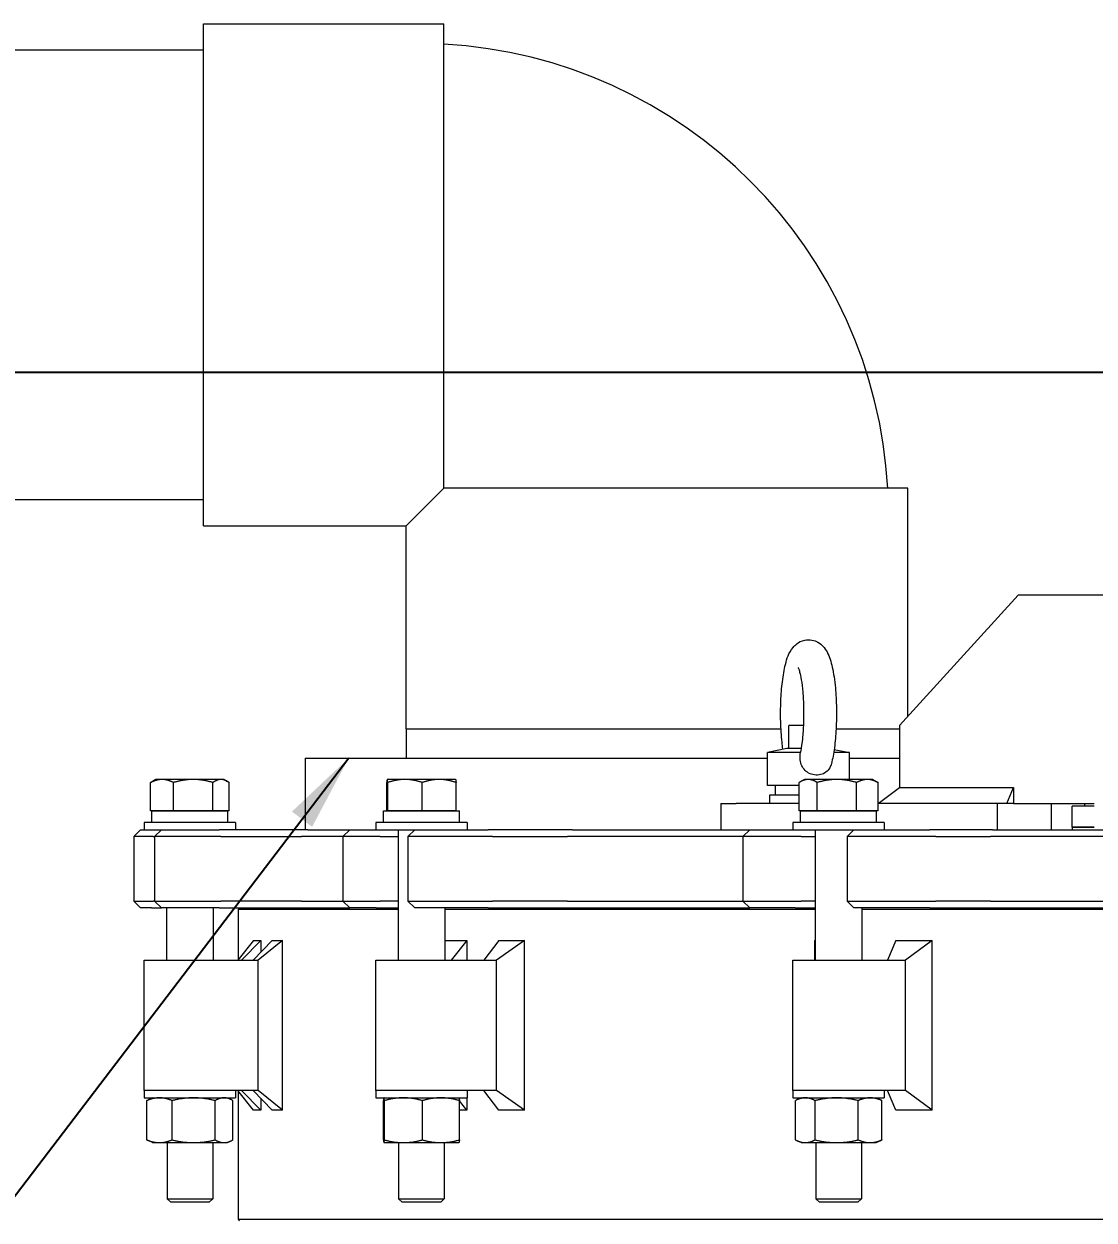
# Model space of a CAD drawing. Header units: inches. Extents: x 19 to 503, y 7 to 322.
# Drawn here: x 360.94 to 381.47, y 133.51 to 156.44 of the extents above; entities that cross this region are included whole.
import ezdxf

# ---------------------------------------------------------------- set-up
doc = ezdxf.new("R2010")
doc.units = ezdxf.units.IN
doc.header["$LTSCALE"] = 15
doc.header["$MEASUREMENT"] = 0
for name, color, linetype, lineweight in [('Dimension (ANSI)', 7, 'Continuous', 25), ('Symbol (ANSI)', 7, 'Continuous', 25), ('Visible (ANSI)', 7, 'Continuous', 50)]:
    doc.layers.add(name, color=color, linetype=linetype, lineweight=lineweight)
doc.styles.add('MEMCOR Medium', font='arial.ttf')
doc.dimstyles.new('Default (ANSI)', dxfattribs={"dimscale": 15, "dimtxt": 0.15, "dimasz": 0.098425, "dimexe": 0.125, "dimexo": 0.0625, "dimgap": 0.031496, "dimtad": 0, "dimtih": 1, "dimtoh": 1, "dimdec": 4, "dimrnd": 1e-08, "dimzin": 3, "dimdsep": 46, "dimlunit": 5, "dimtxsty": 'MEMCOR Medium', "dimcen": 0.09, "dimdle": 0.393701, "dimclrd": 256, "dimclre": 256, "dimclrt": 256, "dimadec": 0, "dimazin": 1, "dimtfac": 0.8, "dimtofl": 0, "dimtmove": 0, "dimatfit": 3, "dimfxl": 1, "dimfrac": 1, "dimtolj": 1, "dimtzin": 4, "dimlwd": -1, "dimlwe": -1, "dimarcsym": 0})
doc.dimstyles.new('Default (ANSI)$7', dxfattribs={"dimscale": 15, "dimtxt": 0.15, "dimasz": 0.098425, "dimexe": 0.125, "dimexo": 0.0625, "dimgap": 0.031496, "dimtad": 0, "dimtih": 1, "dimtoh": 1, "dimdec": 4, "dimrnd": 1e-08, "dimzin": 3, "dimdsep": 46, "dimlunit": 5, "dimtxsty": 'MEMCOR Medium', "dimcen": 0.09, "dimdle": 0.393701, "dimclrd": 256, "dimclre": 256, "dimclrt": 256, "dimadec": 0, "dimazin": 1, "dimtfac": 0.8, "dimtofl": 0, "dimtmove": 0, "dimatfit": 3, "dimfxl": 1, "dimfrac": 1, "dimtolj": 1, "dimtzin": 4, "dimlwd": -1, "dimlwe": -1, "dimarcsym": 0})

# ---------------------------------------------------------------- blocks, each defined once
blk = doc.blocks.new('*D25')
at = {"layer": 'Defpoints', "color": 0, "transparency": 16777216}
for p in [(385.971, 149.759), (323.549, 58.491), (366.383, 58.491)]:
    blk.add_point(p, dxfattribs=at)
at = {"layer": 'Dimension (ANSI)', "transparency": 16777216}
for p, q in [((385.034, 149.759), (321.674, 149.759)), ((323.549, 148.283), (323.549, 114.595)), ((323.549, 59.968), (323.549, 95.474)), ((365.446, 58.491), (321.674, 58.491))]:
    blk.add_line(p, q, dxfattribs=at)
for points in [[(323.303, 148.283), (323.795, 148.283), (323.549, 149.759)], [(323.303, 59.968), (323.795, 59.968), (323.549, 58.491)]]:
    blk.add_solid(points, dxfattribs=at)
at = {"layer": 'Dimension (ANSI)', "transparency": 16777216, "char_height": 2.25, "attachment_point": 5, "style": 'MEMCOR Medium'}
for s, insert in [('\\A1; \\fArial|b0|i0;91{\\H0.8x;\\S1#4;} in', (323.549, 107.33)), ('\\A1;[2318.2 mm]{\\P\\fArial|b0|i0;SHIPPING\\P\\fArial|b0|i0;HEIGHT\\P\\fArial|b0|i0;REF.}', (323.549, 97.769))]:
    blk.add_mtext(s, dxfattribs=dict(at, insert=insert))

msp = doc.modelspace()

# ---------------------------------------------------------------- linework, layer by layer
at = {"layer": 'Visible (ANSI)', "linetype": 'Continuous', "lineweight": 18}
for p, q in [((364.38605, 146.81937), (364.38605, 156.44437)), ((364.38605, 156.44437), (368.99605, 156.44437)), ((368.99605, 147.54187), (368.99605, 156.44437)), ((364.38605, 155.94437), (341.4608, 155.94437)), ((368.27355, 146.81937), (368.99605, 147.54187)), ((377.89855, 147.54187), (368.99605, 147.54187)), ((377.89855, 143.17256), (377.89855, 147.54187)), ((364.38605, 147.31937), (341.4608, 147.31937)), ((364.38605, 146.81937), (368.27355, 146.81937)), ((368.27355, 142.93187), (368.27355, 146.81937)), ((377.73632, 142.99437), (380.01249, 145.49437)), ((398.85226, 145.49437), (380.01249, 145.49437)), ((368.27355, 142.93187), (375.46209, 142.93187)), ((368.27355, 142.93187), (368.27355, 142.36937)), ((368.27355, 142.93187), (375.46209, 142.93187)), ((375.89203, 142.99437), (375.61588, 142.99437)), ((375.61588, 142.55137), (375.61588, 142.99437)), ((376.51967, 142.93187), (377.73632, 142.93187)), ((376.51967, 142.93187), (377.73632, 142.93187)), ((377.73632, 142.99437), (377.73632, 141.80687)), ((375.57554, 142.55137), (375.20348, 142.47229)), ((375.83346, 142.47229), (375.20348, 142.47229)), ((375.20348, 141.84237), (375.20348, 142.47229)), ((375.8475, 142.55137), (375.57554, 142.55137)), ((376.77829, 142.47229), (376.47297, 142.47229)), ((376.4826, 142.53514), (376.77829, 142.47229)), ((376.77829, 141.958), (376.77829, 142.47229)), ((366.33605, 142.36937), (375.20348, 142.36937)), ((366.33605, 142.36937), (366.33605, 140.99437)), ((376.77829, 142.36937), (377.73632, 142.36937)), ((363.37073, 141.354), (363.37073, 141.89941)), ((363.46864, 141.958), (363.40413, 141.92075)), ((363.59104, 141.958), (363.46864, 141.958)), ((364.18831, 141.958), (363.59104, 141.958)), ((363.81136, 141.354), (363.81136, 141.89941)), ((364.7219, 141.958), (364.18831, 141.958)), ((364.56526, 141.354), (364.56526, 141.89941)), ((364.78064, 141.958), (364.7219, 141.958)), ((364.78064, 141.958), (364.84515, 141.92075)), ((364.87854, 141.354), (364.87854, 141.89941)), ((367.90115, 141.354), (367.90115, 141.89941)), ((367.90947, 141.958), (367.90931, 141.9579)), ((367.90964, 141.958), (367.90947, 141.958)), ((368.25029, 141.958), (367.90964, 141.958)), ((367.91813, 141.354), (367.91813, 141.89941)), ((368.90612, 141.958), (368.25029, 141.958)), ((368.58245, 141.354), (368.58245, 141.89941)), ((369.22147, 141.958), (368.90612, 141.958)), ((369.22147, 141.958), (369.22164, 141.9579)), ((369.2298, 141.354), (369.2298, 141.89941)), ((375.81114, 141.84237), (375.20348, 141.84237)), ((375.35838, 141.65437), (375.35838, 141.84237)), ((375.81114, 141.354), (375.81114, 141.89941)), ((375.91158, 141.958), (375.83135, 141.91167)), ((375.98308, 141.958), (375.91158, 141.958)), ((376.53324, 141.958), (375.98308, 141.958)), ((376.15501, 141.354), (376.15501, 141.89941)), ((377.11774, 141.958), (376.53324, 141.958)), ((376.91146, 141.354), (376.91146, 141.89941)), ((377.22358, 141.958), (377.11774, 141.958)), ((377.22358, 141.958), (377.30382, 141.91167)), ((377.32403, 141.354), (377.32403, 141.89941)), ((377.32403, 141.49548), (377.73632, 141.80687)), ((377.73632, 141.80687), (379.92144, 141.80687)), ((379.7922, 141.49437), (379.92144, 141.80687)), ((379.92144, 141.80687), (379.92144, 141.49437)), ((375.81114, 141.65437), (375.24088, 141.65437)), ((375.24088, 141.65437), (375.24088, 141.49437)), ((363.59104, 141.354), (363.37073, 141.354)), ((363.39514, 141.35399), (364.85414, 141.35399)), ((363.39514, 141.13499), (363.39514, 141.35399)), ((363.46864, 141.354), (363.46864, 141.35399)), ((363.81136, 141.354), (363.59104, 141.354)), ((364.18831, 141.354), (363.81136, 141.354)), ((364.56526, 141.354), (364.18831, 141.354)), ((364.7219, 141.354), (364.56526, 141.354)), ((364.87854, 141.354), (364.7219, 141.354)), ((364.78064, 141.354), (364.78064, 141.35399)), ((364.85414, 141.13499), (364.85414, 141.35399)), ((367.83597, 141.35399), (369.29497, 141.35399)), ((367.83597, 141.13499), (367.83597, 141.35399)), ((367.90964, 141.354), (367.90115, 141.354)), ((367.90947, 141.354), (367.90947, 141.35399)), ((367.91813, 141.354), (367.90964, 141.354)), ((368.25029, 141.354), (367.91813, 141.354)), ((368.58245, 141.354), (368.25029, 141.354)), ((368.90612, 141.354), (368.58245, 141.354)), ((369.2298, 141.354), (368.90612, 141.354)), ((369.22147, 141.354), (369.22147, 141.35399)), ((369.29497, 141.13499), (369.29497, 141.35399)), ((374.31048, 141.49437), (374.60369, 141.49437)), ((374.31048, 141.49437), (374.31048, 140.99437)), ((375.81114, 141.49437), (374.60369, 141.49437)), ((375.98308, 141.354), (375.81114, 141.354)), ((375.83808, 141.35399), (377.29708, 141.35399)), ((375.83808, 141.13499), (375.83808, 141.35399)), ((375.91158, 141.354), (375.91158, 141.35399)), ((376.15501, 141.354), (375.98308, 141.354)), ((376.53324, 141.354), (376.15501, 141.354)), ((376.91146, 141.354), (376.53324, 141.354)), ((377.11774, 141.354), (376.91146, 141.354)), ((377.32403, 141.354), (377.11774, 141.354)), ((377.22358, 141.354), (377.22358, 141.35399)), ((377.29708, 141.13499), (377.29708, 141.35399)), ((379.61126, 141.49437), (377.32403, 141.49437)), ((379.92144, 141.49437), (379.61126, 141.49437)), ((379.61126, 141.49437), (379.61126, 140.99437)), ((379.92144, 141.49437), (379.7922, 141.49437)), ((379.92144, 141.49437), (381.46801, 141.49437)), ((380.64521, 141.49437), (380.64521, 140.99437)), ((381.28268, 141.44437), (381.04605, 141.44437)), ((381.04605, 141.04437), (381.04605, 141.44437)), ((381.28268, 141.49437), (381.28268, 141.44437)), ((381.46801, 141.44437), (381.28268, 141.44437)), ((364.99964, 141.13499), (363.24964, 141.13499)), ((363.24964, 141.13499), (363.24964, 140.99437)), ((364.99964, 141.13499), (364.99964, 140.99437)), ((369.44047, 141.13499), (367.69047, 141.13499)), ((367.69047, 141.13499), (367.69047, 140.99437)), ((369.44047, 141.13499), (369.44047, 140.99437)), ((377.44258, 141.13499), (375.69258, 141.13499)), ((375.69258, 141.13499), (375.69258, 140.99437)), ((377.44258, 141.13499), (377.44258, 140.99437)), ((363.17826, 140.99437), (363.04826, 140.86437)), ((363.06453, 140.86437), (363.04826, 140.86437)), ((363.04826, 140.86437), (363.04826, 139.62437)), ((363.1176, 140.86437), (363.06453, 140.86437)), ((363.41861, 140.86437), (363.1176, 140.86437)), ((363.17826, 140.99437), (363.19241, 140.99437)), ((363.19241, 140.99437), (363.2452, 140.99437)), ((363.2452, 140.99437), (363.24964, 140.99437)), ((363.24964, 140.99437), (363.57676, 140.99437)), ((363.41861, 140.86437), (363.44676, 140.86437)), ((363.57676, 140.99437), (363.44676, 140.86437)), ((363.45492, 140.86437), (363.44676, 140.86437)), ((363.44676, 140.86437), (363.44676, 139.62437)), ((363.52903, 140.86437), (363.45492, 140.86437)), ((364.71582, 140.86437), (363.52903, 140.86437)), ((363.57676, 140.99437), (363.58067, 140.99437)), ((363.58067, 140.99437), (363.65439, 140.99437)), ((363.65439, 140.99437), (364.68689, 140.99437)), ((365.65269, 140.99437), (364.68689, 140.99437)), ((364.71582, 140.86437), (365.68162, 140.86437)), ((366.38717, 140.99437), (365.65269, 140.99437)), ((365.68162, 140.86437), (366.26454, 140.86437)), ((367.05918, 140.86437), (366.26454, 140.86437)), ((366.38717, 140.99437), (367.18918, 140.99437)), ((367.18918, 140.99437), (367.05918, 140.86437)), ((367.25083, 140.86437), (367.05918, 140.86437)), ((367.05918, 140.86437), (367.05918, 139.62437)), ((367.18918, 140.99437), (367.35592, 140.99437)), ((367.42058, 140.86437), (367.25083, 140.86437)), ((367.35592, 140.99437), (367.52474, 140.99437)), ((367.77676, 140.86437), (367.42058, 140.86437)), ((367.52474, 140.99437), (367.69047, 140.99437)), ((367.69047, 140.99437), (368.43612, 140.99437)), ((367.77676, 140.86437), (368.11797, 140.86437)), ((368.11797, 140.99437), (368.11797, 138.49437)), ((368.43612, 140.99437), (368.30612, 140.86437)), ((368.36571, 140.86437), (368.30612, 140.86437)), ((368.30612, 140.86437), (368.30612, 139.62437)), ((368.55234, 140.86437), (368.36571, 140.86437)), ((368.43612, 140.99437), (368.46473, 140.99437)), ((368.46473, 140.99437), (368.65033, 140.99437)), ((369.92965, 140.86437), (368.55234, 140.86437)), ((368.65033, 140.99437), (369.84859, 140.99437)), ((370.6231, 140.99437), (369.84859, 140.99437)), ((369.92965, 140.86437), (370.70416, 140.86437)), ((371.46063, 140.99437), (370.6231, 140.99437)), ((370.70416, 140.86437), (371.36886, 140.86437)), ((374.73165, 140.86437), (371.36886, 140.86437)), ((371.46063, 140.99437), (374.86165, 140.99437)), ((374.86165, 140.99437), (374.73165, 140.86437)), ((375.25879, 140.86437), (374.73165, 140.86437)), ((374.73165, 140.86437), (374.73165, 139.62437)), ((374.86165, 140.99437), (375.32026, 140.99437)), ((375.51159, 140.86437), (375.25879, 140.86437)), ((375.32026, 140.99437), (375.57169, 140.99437)), ((375.8524, 140.86437), (375.51159, 140.86437)), ((375.57169, 140.99437), (375.73528, 140.99437)), ((375.73651, 140.99437), (375.73528, 140.99437)), ((375.73651, 140.99437), (376.85861, 140.99437)), ((375.8524, 140.86437), (376.12008, 140.86437)), ((376.12008, 140.99437), (376.12008, 138.49437)), ((376.85861, 140.99437), (376.72861, 140.86437)), ((376.87735, 140.86437), (376.72861, 140.86437)), ((376.72861, 140.86437), (376.72861, 139.62437)), ((376.85861, 140.99437), (376.93001, 140.99437)), ((377.13952, 140.86437), (376.87735, 140.86437)), ((376.93001, 140.99437), (377.19075, 140.99437)), ((378.43456, 140.86437), (377.13952, 140.86437)), ((377.19075, 140.99437), (378.31743, 140.99437)), ((378.74725, 140.99437), (378.31743, 140.99437)), ((378.43456, 140.86437), (378.86438, 140.86437)), ((379.52194, 140.99437), (378.74725, 140.99437)), ((378.86438, 140.86437), (379.47921, 140.86437)), ((384.10287, 140.86437), (379.47921, 140.86437)), ((379.52194, 140.99437), (384.11764, 140.99437)), ((381.46801, 141.04437), (381.04605, 141.04437)), ((381.04605, 141.04437), (381.46801, 141.04437)), ((381.04605, 141.04437), (381.04605, 140.99437)), ((363.04826, 139.62437), (363.06453, 139.62437)), ((363.17826, 139.49437), (363.04826, 139.62437)), ((363.06453, 139.62437), (363.1176, 139.62437)), ((363.1176, 139.62437), (363.41861, 139.62437)), ((363.19241, 139.49437), (363.17826, 139.49437)), ((363.2452, 139.49437), (363.19241, 139.49437)), ((363.38968, 139.49437), (363.2452, 139.49437)), ((363.38968, 139.49437), (363.57676, 139.49437)), ((363.44676, 139.62437), (363.41861, 139.62437)), ((363.44676, 139.62437), (363.45492, 139.62437)), ((363.57676, 139.49437), (363.44676, 139.62437)), ((363.45492, 139.62437), (363.52903, 139.62437)), ((363.52903, 139.62437), (364.71582, 139.62437)), ((363.58067, 139.49437), (363.57676, 139.49437)), ((363.65439, 139.49437), (363.58067, 139.49437)), ((364.68689, 139.49437), (363.65439, 139.49437)), ((363.67714, 139.49437), (363.67714, 138.49437)), ((364.57214, 139.49437), (364.57214, 138.49437)), ((364.68689, 139.49437), (365.65269, 139.49437)), ((365.68162, 139.62437), (364.71582, 139.62437)), ((368.11797, 139.46312), (365.04722, 139.46312)), ((365.04722, 139.46312), (365.04722, 138.49943)), ((365.65269, 139.49437), (366.18713, 139.49437)), ((366.26454, 139.62437), (365.68162, 139.62437)), ((366.18713, 139.49437), (367.18918, 139.49437)), ((366.26454, 139.62437), (367.05918, 139.62437)), ((367.05918, 139.62437), (367.25083, 139.62437)), ((367.18918, 139.49437), (367.05918, 139.62437)), ((367.35592, 139.49437), (367.18918, 139.49437)), ((367.25083, 139.62437), (367.42058, 139.62437)), ((367.52474, 139.49437), (367.35592, 139.49437)), ((367.42058, 139.62437), (367.77676, 139.62437)), ((367.69571, 139.49437), (367.52474, 139.49437)), ((367.69571, 139.49437), (368.11797, 139.49437)), ((368.11797, 139.62437), (367.77676, 139.62437)), ((368.30612, 139.62437), (368.36571, 139.62437)), ((368.43612, 139.49437), (368.30612, 139.62437)), ((368.36571, 139.62437), (368.55234, 139.62437)), ((368.46473, 139.49437), (368.43612, 139.49437)), ((368.65033, 139.49437), (368.46473, 139.49437)), ((368.55234, 139.62437), (369.92965, 139.62437)), ((369.84859, 139.49437), (368.65033, 139.49437)), ((369.01297, 139.49437), (369.01297, 138.49437)), ((376.12008, 139.46312), (369.01297, 139.46312)), ((369.84859, 139.49437), (370.6231, 139.49437)), ((370.70416, 139.62437), (369.92965, 139.62437)), ((370.6231, 139.49437), (371.15791, 139.49437)), ((371.36886, 139.62437), (370.70416, 139.62437)), ((371.15791, 139.49437), (374.86165, 139.49437)), ((371.36886, 139.62437), (374.73165, 139.62437)), ((374.73165, 139.62437), (375.25879, 139.62437)), ((374.86165, 139.49437), (374.73165, 139.62437)), ((375.32026, 139.49437), (374.86165, 139.49437)), ((375.25879, 139.62437), (375.51159, 139.62437)), ((375.57169, 139.49437), (375.32026, 139.49437)), ((375.51159, 139.62437), (375.8524, 139.62437)), ((375.73528, 139.49437), (375.57169, 139.49437)), ((375.73528, 139.49437), (376.12008, 139.49437)), ((376.12008, 139.62437), (375.8524, 139.62437)), ((376.72861, 139.62437), (376.87735, 139.62437)), ((376.85861, 139.49437), (376.72861, 139.62437)), ((376.93001, 139.49437), (376.85861, 139.49437)), ((376.87735, 139.62437), (377.13952, 139.62437)), ((377.19075, 139.49437), (376.93001, 139.49437)), ((377.01508, 139.49437), (377.01508, 138.49437)), ((386.09855, 139.46312), (377.01508, 139.46312)), ((377.13952, 139.62437), (378.43456, 139.62437)), ((378.31743, 139.49437), (377.19075, 139.49437)), ((378.31743, 139.49437), (378.74725, 139.49437)), ((378.86438, 139.62437), (378.43456, 139.62437)), ((378.74725, 139.49437), (379.1765, 139.49437)), ((379.47921, 139.62437), (378.86438, 139.62437)), ((379.1765, 139.49437), (384.43739, 139.49437)), ((379.47921, 139.62437), (384.10287, 139.62437)), ((365.34358, 138.86916), (365.04317, 138.49437)), ((365.48236, 138.86916), (365.11511, 138.49437)), ((365.70106, 138.86916), (365.33763, 138.49437)), ((365.34358, 138.86916), (365.48236, 138.86916)), ((365.89979, 138.86916), (365.43258, 138.49437)), ((365.48236, 138.86916), (365.48236, 138.64362)), ((365.70106, 138.86916), (365.89979, 138.86916)), ((365.89979, 135.61958), (365.89979, 138.86916)), ((369.01297, 138.86916), (369.43557, 138.86916)), ((369.43557, 138.86916), (369.13725, 138.49437)), ((369.43557, 138.86916), (369.43557, 138.49437)), ((370.04838, 138.86916), (369.76074, 138.49437)), ((370.54524, 138.86916), (370.00377, 138.49437)), ((370.04838, 138.86916), (370.54524, 138.86916)), ((370.54524, 135.61958), (370.54524, 138.86916)), ((376.10781, 138.86916), (376.10781, 138.49437)), ((376.10781, 138.86916), (376.12008, 138.86916)), ((376.10781, 138.86916), (376.12008, 138.84159)), ((377.66326, 138.86916), (377.50839, 138.49437)), ((377.66326, 138.86916), (378.35985, 138.86916)), ((378.35985, 138.86916), (377.85137, 138.49437)), ((378.35985, 135.61958), (378.35985, 138.86916)), ((363.24964, 138.49437), (364.31934, 138.49437)), ((363.24964, 135.99437), (363.24964, 138.49437)), ((364.31934, 138.49437), (365.43258, 138.49437)), ((365.43258, 135.99437), (365.43258, 138.49437)), ((367.69047, 138.49437), (369.11103, 138.49437)), ((367.69047, 135.99437), (367.69047, 138.49437)), ((369.11103, 138.49437), (370.00377, 138.49437)), ((370.00377, 135.99437), (370.00377, 138.49437)), ((375.69258, 138.49437), (377.35593, 138.49437)), ((375.69258, 135.99437), (375.69258, 138.49437)), ((377.35593, 138.49437), (377.85137, 138.49437)), ((377.85137, 135.99437), (377.85137, 138.49437)), ((364.31934, 135.99437), (363.24964, 135.99437)), ((364.31934, 135.99437), (363.24964, 135.99437)), ((363.24964, 135.99437), (363.24964, 135.85374)), ((363.24964, 135.85374), (364.99964, 135.85374)), ((363.29833, 135.04661), (363.29833, 135.80188)), ((363.40564, 135.85374), (363.33493, 135.82077)), ((363.78127, 135.04661), (363.78127, 135.80188)), ((365.43258, 135.99437), (364.31934, 135.99437)), ((364.60758, 135.04661), (364.60758, 135.80188)), ((364.84364, 135.85374), (364.91434, 135.82077)), ((364.95095, 135.04661), (364.95095, 135.80188)), ((364.99964, 135.99437), (364.99964, 135.85374)), ((365.34358, 135.61958), (365.04317, 135.99437)), ((365.04722, 135.98931), (365.04722, 133.52562)), ((365.48236, 135.61958), (365.11511, 135.99437)), ((365.70106, 135.61958), (365.33763, 135.99437)), ((365.89979, 135.61958), (365.43258, 135.99437)), ((365.48236, 135.84512), (365.48236, 135.61958)), ((369.11103, 135.99437), (367.69047, 135.99437)), ((369.11103, 135.99437), (367.69047, 135.99437)), ((367.69047, 135.99437), (367.69047, 135.85374)), ((367.69047, 135.85374), (369.44047, 135.85374)), ((367.83735, 135.04661), (367.83735, 135.80188)), ((367.84647, 135.85374), (367.84629, 135.85366)), ((367.85596, 135.04661), (367.85596, 135.80188)), ((368.58408, 135.04661), (368.58408, 135.80188)), ((370.00377, 135.99437), (369.11103, 135.99437)), ((369.28447, 135.85374), (369.28465, 135.85366)), ((369.2936, 135.04661), (369.2936, 135.80188)), ((369.43557, 135.61958), (369.2936, 135.79795)), ((369.43557, 135.85374), (369.43557, 135.61958)), ((369.44047, 135.99437), (369.44047, 135.85374)), ((370.04838, 135.61958), (369.76074, 135.99437)), ((370.54524, 135.61958), (370.00377, 135.99437)), ((377.35593, 135.99437), (375.69258, 135.99437)), ((377.35593, 135.99437), (375.69258, 135.99437)), ((375.69258, 135.99437), (375.69258, 135.85374)), ((375.69258, 135.85374), (377.44258, 135.85374)), ((375.73849, 135.04661), (375.73849, 135.80188)), ((375.84858, 135.85374), (375.76064, 135.81274)), ((376.11539, 135.04661), (376.11539, 135.80188)), ((376.94448, 135.04661), (376.94448, 135.80188)), ((377.28658, 135.85374), (377.37453, 135.81274)), ((377.85137, 135.99437), (377.35593, 135.99437)), ((377.39668, 135.04661), (377.39668, 135.80188)), ((377.44258, 135.99437), (377.44258, 135.85374)), ((377.66326, 135.61958), (377.50839, 135.99437)), ((378.35985, 135.61958), (377.85137, 135.99437)), ((365.48236, 135.61958), (365.34358, 135.61958)), ((365.89979, 135.61958), (365.70106, 135.61958)), ((369.43557, 135.61958), (369.2936, 135.61958)), ((370.54524, 135.61958), (370.04838, 135.61958)), ((378.35985, 135.61958), (377.66326, 135.61958)), ((363.40564, 134.99474), (363.33493, 135.02771)), ((363.40564, 134.99474), (363.5398, 134.99474)), ((363.5398, 134.99474), (364.19442, 134.99474)), ((363.68714, 134.99474), (363.68714, 133.92011)), ((364.19442, 134.99474), (364.77926, 134.99474)), ((364.56214, 134.99474), (364.56214, 133.92011)), ((364.77926, 134.99474), (364.84364, 134.99474)), ((364.84364, 134.99474), (364.91434, 135.02771)), ((367.84647, 134.99474), (367.84629, 134.99483)), ((367.84647, 134.99474), (367.84665, 134.99474)), ((367.84665, 134.99474), (368.22002, 134.99474)), ((368.12797, 134.99474), (368.12797, 133.92011)), ((368.22002, 134.99474), (368.93884, 134.99474)), ((368.93884, 134.99474), (369.28447, 134.99474)), ((369.00297, 134.99474), (369.00297, 133.92011)), ((369.28447, 134.99474), (369.28465, 134.99483)), ((375.84858, 134.99474), (375.76064, 135.03575)), ((375.84858, 134.99474), (375.92694, 134.99474)), ((375.92694, 134.99474), (376.52994, 134.99474)), ((376.13008, 134.99474), (376.13008, 133.92011)), ((376.52994, 134.99474), (377.17058, 134.99474)), ((377.00508, 134.99474), (377.00508, 133.92011)), ((377.17058, 134.99474), (377.28658, 134.99474)), ((377.28658, 134.99474), (377.37453, 135.03575)), ((363.68714, 133.92011), (364.56214, 133.92011)), ((363.7553, 133.85399), (363.68714, 133.92011)), ((364.49398, 133.85399), (363.7553, 133.85399)), ((364.49398, 133.85399), (364.56214, 133.92011)), ((368.12797, 133.92011), (369.00297, 133.92011)), ((368.19613, 133.85399), (368.12797, 133.92011)), ((368.93481, 133.85399), (368.19613, 133.85399)), ((368.93481, 133.85399), (369.00297, 133.92011)), ((376.13008, 133.92011), (377.00508, 133.92011)), ((376.19825, 133.85399), (376.13008, 133.92011)), ((376.93692, 133.85399), (376.19825, 133.85399)), ((376.93692, 133.85399), (377.00508, 133.92011)), ((365.04722, 133.52562), (399.9458, 133.52562))]:
    msp.add_line(p, q, dxfattribs=at)
msp.add_arc((368.49605, 147.04187), 9.0275, 3.175027, 86.824973, dxfattribs=at)
for points, knots in [([(375.49916, 142.53514), (375.49265, 142.58063), (375.48684, 142.62778), (375.46883, 142.79943), (375.46047, 142.93156), (375.45339, 143.19691), (375.45437, 143.32983), (375.4652, 143.58842), (375.47506, 143.71395), (375.50396, 143.95146), (375.52313, 144.06219), (375.57813, 144.27994), (375.60301, 144.37757), (375.71205, 144.51212), (375.7351, 144.53645), (375.80379, 144.58903), (375.85539, 144.61731), (375.9623, 144.63929), (376.01073, 144.63992), (376.09933, 144.62383), (376.13898, 144.60792), (376.21145, 144.56675), (376.24126, 144.54074), (376.30194, 144.47682), (376.32539, 144.43968), (376.39473, 144.31128), (376.42134, 144.21909), (376.47189, 143.99371), (376.49139, 143.85988), (376.51657, 143.58993), (376.52365, 143.45737), (376.52835, 143.19215), (376.52621, 143.05968), (376.51309, 142.80308), (376.50207, 142.67913), (376.4719, 142.45446), (376.45323, 142.35349), (376.42934, 142.26284)], [4.09235955, 4.09235955, 4.09235955, 4.09235955, 4.23026409, 4.23026409, 4.58004935, 4.58004935, 4.91832344, 4.91832344, 5.2576888, 5.2576888, 5.61209159, 5.61209159, 6.04057975, 6.04057975, 6.13084598, 6.13084598, 6.24196481, 6.24196481, 6.31958666, 6.31958666, 6.39662157, 6.39662157, 6.49139896, 6.49139896, 6.63878322, 6.63878322, 7.0127583, 7.0127583, 7.41875235, 7.41875235, 7.76580919, 7.76580919, 8.10367077, 8.10367077, 8.44394984, 8.44394984, 8.77425234, 8.77425234, 8.77425234, 8.77425234]), ([(375.79063, 144.10424), (375.79063, 144.10424), (375.79063, 144.10423), (375.7909, 144.10375), (375.79423, 144.09731), (375.80445, 144.07114), (375.81233, 144.04723), (375.83075, 143.97727), (375.84147, 143.92652), (375.86235, 143.79956), (375.87216, 143.72036), (375.88773, 143.54308), (375.89315, 143.44401), (375.89803, 143.23917), (375.89734, 143.1333), (375.88972, 142.92865), (375.8828, 142.82985), (375.86414, 142.65306), (375.85251, 142.57443), (375.83772, 142.49919), (375.83568, 142.48928), (375.83362, 142.47973)], [6.62594312, 6.62594312, 6.62594312, 6.62594312, 6.63082296, 6.63082296, 6.75754335, 6.75754335, 6.93410102, 6.93410102, 7.16718617, 7.16718617, 7.44129713, 7.44129713, 7.73575697, 7.73575697, 8.03752933, 8.03752933, 8.3384783, 8.3384783, 8.62934924, 8.62934924, 8.67524786, 8.67524786, 8.67524786, 8.67524786]), ([(376.42934, 142.26283), (376.42116, 142.23177), (376.41003, 142.2051), (376.3781, 142.14874), (376.35352, 142.12036), (376.29358, 142.07535), (376.25911, 142.05942), (376.18433, 142.04136), (376.1447, 142.03947), (376.06593, 142.05005), (376.02751, 142.06235), (375.95854, 142.09982), (375.92854, 142.12405), (375.88034, 142.18142), (375.86246, 142.21303), (375.83639, 142.28456), (375.82955, 142.32349), (375.82587, 142.39949), (375.8283, 142.43622), (375.83346, 142.47229)], [0.54134416, 0.54134416, 0.54134416, 0.54134416, 0.81032109, 0.81032109, 1.20276192, 1.20276192, 1.59558596, 1.59558596, 1.99035936, 1.99035936, 2.38336514, 2.38336514, 2.76084736, 2.76084736, 3.1197663, 3.1197663, 3.50609869, 3.50609869, 3.8615623, 3.8615623, 3.8615623, 3.8615623])]:
    msp.add_open_spline(points, degree=3, knots=knots, dxfattribs=at)
for points in [[(375.83346, 142.47229), (375.83303, 142.47475), (375.83308, 142.47724), (375.83362, 142.47973)], [(365.07851, 139.49437), (365.06807, 139.48395), (365.05764, 139.47353), (365.04722, 139.46312)], [(365.04722, 133.52562), (365.05764, 133.51521), (365.06807, 133.50479), (365.07851, 133.49437)]]:
    msp.add_open_spline(points, degree=3, dxfattribs=at)
for points, weights in [([(363.59104, 141.958), (363.4888, 141.958), (363.37073, 141.89941)], [1, 1.0379548493, 1]), ([(363.37073, 141.89941), (363.38785, 141.91135), (363.40413, 141.92075)], [1, 1.00751227663, 1.01205079359]), ([(363.81136, 141.89941), (363.69329, 141.958), (363.59104, 141.958)], [1, 1.0379548493, 1]), ([(364.18831, 141.958), (364.01336, 141.958), (363.81136, 141.89941)], [1, 1.0379548493, 1]), ([(364.56526, 141.89941), (364.36325, 141.958), (364.18831, 141.958)], [1, 1.0379548493, 1]), ([(364.7219, 141.958), (364.64921, 141.958), (364.56526, 141.89941)], [1, 1.0379548493, 1]), ([(364.87854, 141.89941), (364.7946, 141.958), (364.7219, 141.958)], [1, 1.0379548493, 1]), ([(367.90964, 141.958), (367.9057, 141.958), (367.90115, 141.89941)], [1, 1.0379548493, 1]), ([(367.91813, 141.89941), (367.91358, 141.958), (367.90964, 141.958)], [1, 1.0379548493, 1]), ([(368.25029, 141.958), (368.09613, 141.958), (367.91813, 141.89941)], [1, 1.0379548493, 1]), ([(368.58245, 141.89941), (368.40445, 141.958), (368.25029, 141.958)], [1, 1.0379548493, 1]), ([(368.90612, 141.958), (368.75591, 141.958), (368.58245, 141.89941)], [1, 1.0379548493, 1]), ([(369.2298, 141.89941), (369.05634, 141.958), (368.90612, 141.958)], [1, 1.0379548493, 1]), ([(369.22164, 141.9579), (369.22543, 141.95572), (369.2298, 141.89941)], [1.00294012821, 1.0364229566, 1]), ([(375.98308, 141.958), (375.90328, 141.958), (375.81114, 141.89941)], [1, 1.0379548493, 1]), ([(376.15501, 141.89941), (376.06287, 141.958), (375.98308, 141.958)], [1, 1.0379548493, 1]), ([(376.53324, 141.958), (376.3577, 141.958), (376.15501, 141.89941)], [1, 1.0379548493, 1]), ([(376.91146, 141.89941), (376.70877, 141.958), (376.53324, 141.958)], [1, 1.0379548493, 1]), ([(377.11774, 141.958), (377.02201, 141.958), (376.91146, 141.89941)], [1, 1.0379548493, 1]), ([(377.32403, 141.89941), (377.21348, 141.958), (377.11774, 141.958)], [1, 1.0379548493, 1]), ([(377.30382, 141.91167), (377.31378, 141.90592), (377.32403, 141.89941)], [1.00728829486, 1.00408348025, 1]), ([(363.5398, 135.85374), (363.42773, 135.85374), (363.29833, 135.80188)], [1, 1.0379548493, 1]), ([(363.29833, 135.80188), (363.31709, 135.81245), (363.33493, 135.82077)], [1, 1.00751227663, 1.01205079359]), ([(363.78127, 135.80188), (363.65187, 135.85374), (363.5398, 135.85374)], [1, 1.0379548493, 1]), ([(364.19442, 135.85374), (364.00268, 135.85374), (363.78127, 135.80188)], [1, 1.0379548493, 1]), ([(364.60758, 135.80188), (364.38617, 135.85374), (364.19442, 135.85374)], [1, 1.0379548493, 1]), ([(364.77926, 135.85374), (364.69958, 135.85374), (364.60758, 135.80188)], [1, 1.0379548493, 1]), ([(364.95095, 135.80188), (364.85894, 135.85374), (364.77926, 135.85374)], [1, 1.0379548493, 1]), ([(367.84665, 135.85374), (367.84234, 135.85374), (367.83735, 135.80188)], [1, 1.0379548493, 1]), ([(367.85596, 135.80188), (367.85097, 135.85374), (367.84665, 135.85374)], [1, 1.0379548493, 1]), ([(368.22002, 135.85374), (368.05106, 135.85374), (367.85596, 135.80188)], [1, 1.0379548493, 1]), ([(368.58408, 135.80188), (368.38898, 135.85374), (368.22002, 135.85374)], [1, 1.0379548493, 1]), ([(368.93884, 135.85374), (368.7742, 135.85374), (368.58408, 135.80188)], [1, 1.0379548493, 1]), ([(369.2936, 135.80188), (369.10348, 135.85374), (368.93884, 135.85374)], [1, 1.0379548493, 1]), ([(369.28465, 135.85366), (369.28881, 135.85173), (369.2936, 135.80188)], [1.00294012821, 1.0364229566, 1]), ([(375.92694, 135.85374), (375.83948, 135.85374), (375.73849, 135.80188)], [1, 1.0379548493, 1]), ([(376.11539, 135.80188), (376.0144, 135.85374), (375.92694, 135.85374)], [1, 1.0379548493, 1]), ([(376.52994, 135.85374), (376.33755, 135.85374), (376.11539, 135.80188)], [1, 1.0379548493, 1]), ([(376.94448, 135.80188), (376.72233, 135.85374), (376.52994, 135.85374)], [1, 1.0379548493, 1]), ([(377.17058, 135.85374), (377.06565, 135.85374), (376.94448, 135.80188)], [1, 1.0379548493, 1]), ([(377.39668, 135.80188), (377.27551, 135.85374), (377.17058, 135.85374)], [1, 1.0379548493, 1]), ([(377.37453, 135.81274), (377.38544, 135.80765), (377.39668, 135.80188)], [1.00728829486, 1.00408348025, 1]), ([(363.33493, 135.02771), (363.31709, 135.03604), (363.29833, 135.04661)], [1.01205079359, 1.00751227663, 1]), ([(363.29833, 135.04661), (363.42773, 134.99474), (363.5398, 134.99474)], [1, 1.0379548493, 1]), ([(363.5398, 134.99474), (363.65187, 134.99474), (363.78127, 135.04661)], [1, 1.0379548493, 1]), ([(363.78127, 135.04661), (364.00268, 134.99474), (364.19442, 134.99474)], [1, 1.0379548493, 1]), ([(364.19442, 134.99474), (364.38617, 134.99474), (364.60758, 135.04661)], [1, 1.0379548493, 1]), ([(364.60758, 135.04661), (364.69958, 134.99474), (364.77926, 134.99474)], [1, 1.0379548493, 1]), ([(364.77926, 134.99474), (364.85894, 134.99474), (364.95095, 135.04661)], [1, 1.0379548493, 1]), ([(367.83735, 135.04661), (367.84234, 134.99474), (367.84665, 134.99474)], [1, 1.0379548493, 1]), ([(367.84665, 134.99474), (367.85097, 134.99474), (367.85596, 135.04661)], [1, 1.0379548493, 1]), ([(367.85596, 135.04661), (368.05106, 134.99474), (368.22002, 134.99474)], [1, 1.0379548493, 1]), ([(368.22002, 134.99474), (368.38898, 134.99474), (368.58408, 135.04661)], [1, 1.0379548493, 1]), ([(368.58408, 135.04661), (368.7742, 134.99474), (368.93884, 134.99474)], [1, 1.0379548493, 1]), ([(368.93884, 134.99474), (369.10348, 134.99474), (369.2936, 135.04661)], [1, 1.0379548493, 1]), ([(369.2936, 135.04661), (369.28881, 134.99676), (369.28465, 134.99483)], [1, 1.0364229566, 1.00294012821]), ([(375.73849, 135.04661), (375.83948, 134.99474), (375.92694, 134.99474)], [1, 1.0379548493, 1]), ([(375.92694, 134.99474), (376.0144, 134.99474), (376.11539, 135.04661)], [1, 1.0379548493, 1]), ([(376.11539, 135.04661), (376.33755, 134.99474), (376.52994, 134.99474)], [1, 1.0379548493, 1]), ([(376.52994, 134.99474), (376.72233, 134.99474), (376.94448, 135.04661)], [1, 1.0379548493, 1]), ([(376.94448, 135.04661), (377.06565, 134.99474), (377.17058, 134.99474)], [1, 1.0379548493, 1]), ([(377.17058, 134.99474), (377.27551, 134.99474), (377.39668, 135.04661)], [1, 1.0379548493, 1]), ([(377.39668, 135.04661), (377.38544, 135.04084), (377.37453, 135.03575)], [1, 1.00408348025, 1.00728829486])]:
    msp.add_rational_spline(points, weights, degree=2, dxfattribs=at)

# ---------------------------------------------------------------- dimensions: what is measured, and where the dimension line sits
at = {"layer": 'Dimension (ANSI)'}
dim = msp.add_linear_dim(base=(323.54898, 58.49137), p1=(385.97105, 149.75937), p2=(366.3834, 58.49137), angle=90, text=' \\fArial|b0|i0;<> in\\X[2318.2 mm]{\\P\\fArial|b0|i0;SHIPPING\\P\\fArial|b0|i0;HEIGHT\\P\\fArial|b0|i0;REF.}', dimstyle='Default (ANSI)', override={"dimgap": 0.031496, "dimdec": 4, "dimpost": '', "dimtol": 0, "dimlim": 0, "dimtp": 0, "dimtm": 0, "dimtdec": 2, "dimatfit": 1}, dxfattribs=at)
dim.commit()
dim.dimension.update_dxf_attribs({"geometry": '*D25', "text_midpoint": (323.54898, 105.03432), "dimtype": 160})

# ---------------------------------------------------------------- leaders
at = {"layer": 'Symbol (ANSI)', "annotation_type": 0, "has_hookline": 1, "hookline_direction": 1, "text_width": 20.71504}
msp.add_leader([(367.1698, 142.36937), (358.38661, 130.84704), (356.91024, 130.84704)], dimstyle='Default (ANSI)$7', override={"dimtad": 0}, dxfattribs=at)

doc.saveas('drawing.dxf')
